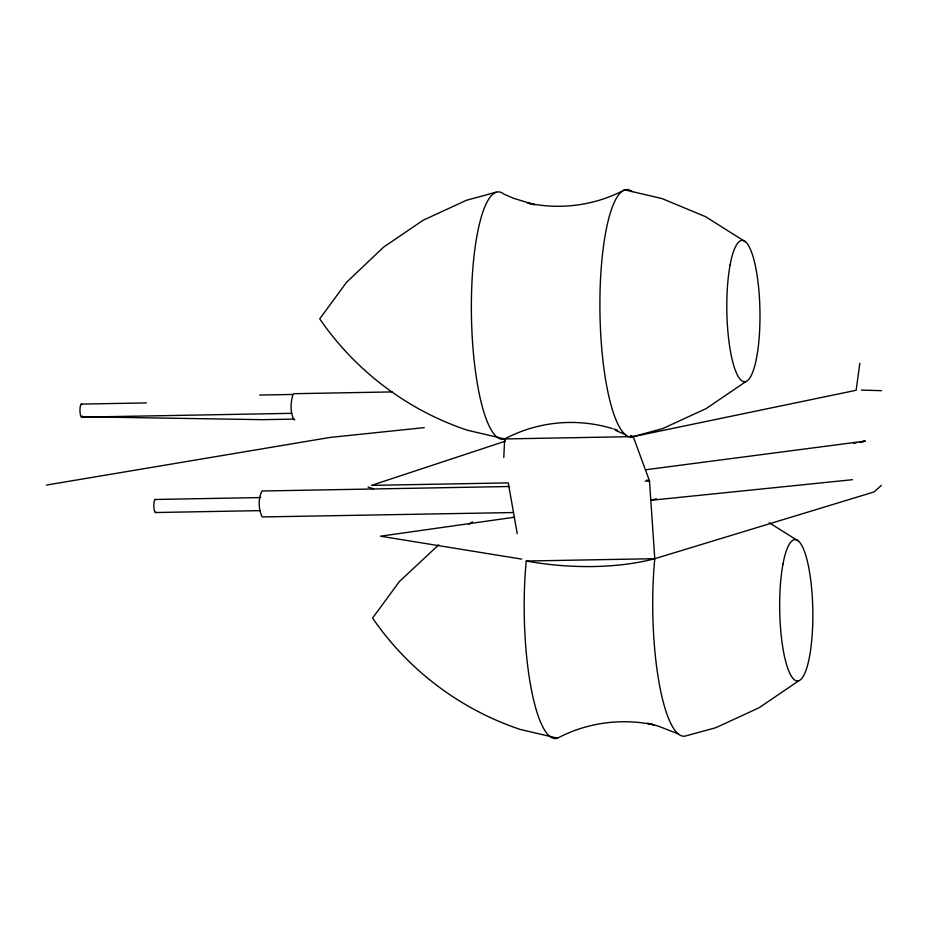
<?xml version="1.0" encoding="UTF-8"?>
<svg xmlns="http://www.w3.org/2000/svg" width="928" height="928" viewBox="0 0 928 928"><rect width="100%" height="100%" fill="white"/><g stroke="black" fill="none" stroke-linecap="round" stroke-linejoin="round"><path stroke-width="1.39" d="M503.776 457.481L504.681 438.944A123.749 28.977 89 0 1 471.366 308.548A123.749 28.977 89 0 1 503.73 194.01L513.741 198.372L534.702 204.694L527.823 203.035C560.361 210.146 595.254 205.471 624.683 189.834L661.989 198.557L705.524 216.676L745.3 241.732M859.827 363.266L856.138 390.282L633.221 436.612L504.681 438.944L467.376 430.221C407.601 410.257 355.32 370.852 319.719 318.838L346.515 282.356L383.519 247.184L423.098 220.261L466.494 200.262L496.144 192.177M881.391 485.356L874.106 491.933L654.785 558.691A150.069 63.939 5.5 0 1 526.246 561.022A123.749 28.977 89 0 0 557.542 738.166C586.972 722.529 621.876 717.854 654.402 724.965L647.524 723.306L658.138 726.056L678.496 733.99M438.712 544.817L399.376 581.566L372.58 618.06C408.181 670.074 460.462 709.468 520.237 729.443L557.542 738.166M468.976 524.227L472.468 521.861M745.845 381.594L706.266 408.517L662.882 428.516L633.221 436.612A150.069 145.545 72.3 0 0 630.669 435.429M798.706 680.816L759.127 707.739L715.743 727.738L686.082 735.823A123.749 28.977 89 0 1 654.785 558.691L649.484 480.855L633.221 436.612A123.749 28.977 89 0 1 599.894 306.205A123.749 28.977 89 0 1 632.27 191.667M505.458 441.136L371.467 485.379L508.266 482.885L517.244 533.716M656.374 498.777L650.818 500.308L852.507 479.695M860.952 442.262L865.116 441.102L645.424 469.788M853.772 443.201L856.614 442.679M859.444 442.146L865.116 441.102M46.4 485.077L330.02 437.436L424.247 427.634M514.472 517.221L380.445 536.198L521.733 559.12M645.169 481.18L649.484 480.855L646.723 480.043M293.782 393.704L392.161 391.918M259.689 395.05L293.016 394.446C290.534 402.404 290.023 412.113 293.956 419.642L294.756 419.804M81.258 404.098L146.392 402.914M81.745 417.148L291.612 413.331M294.072 419.096L262.195 419.676L82.128 416.776M509.368 486.504L261.986 491.005C257.926 498.51 258.518 509.286 262.148 516.942L513.23 512.546M155.104 499.473L260.78 497.559M155.591 512.523L259.817 510.632M526.246 561.022L654.785 558.691M861.393 390.073L881.6 390.688M368.056 486.991L373.508 488.812M615.624 430.406L625.634 434.78M769.231 522.731L798.173 540.954M504.681 438.944A150.069 145.545 72.3 0 1 612.341 428.55M613.675 428.956A150.069 145.545 72.3 0 1 617.665 430.256M82.464 415.988A6.554 1.531 89 0 1 79.982 411.185A6.554 1.531 89 0 1 82.047 404.689M155.985 512.152A6.554 1.531 89 0 1 153.839 506.56A6.554 1.531 89 0 1 155.51 499.554M782.942 564.247A70.656 16.542 89 0 0 794.38 679.772A70.656 16.542 89 0 0 811.501 587.064A70.656 16.542 89 0 0 782.942 564.247M730.081 265.025A70.656 16.542 89 0 0 741.518 380.55A70.656 16.542 89 0 0 758.64 287.854A70.656 16.542 89 0 0 730.081 265.025"/></g></svg>
